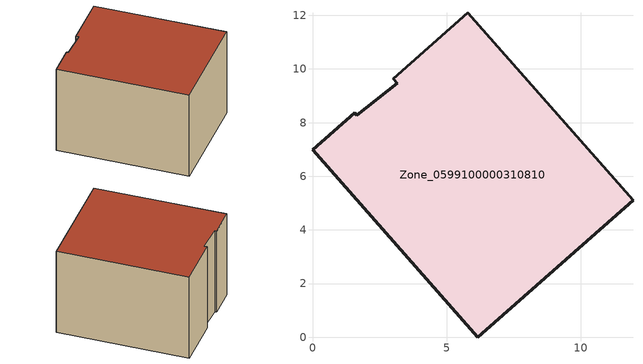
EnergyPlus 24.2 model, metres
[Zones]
Zone_0599100000310810
 floor ground (C_G): 3.16,9.48 3.01,9.64 5.79,12.09 11.95,5.1 6.16,0 0,6.98 1.57,8.37 1.66,8.27 z0
 wall outside (C_F): 6.16,0 11.95,5.1 5.79,12.09 3.01,9.64 3.16,9.48 1.66,8.27 1.57,8.37 0,6.98 6.16,0 z0:6.55
 roof outside (C_R): 3.16,9.48 1.66,8.27 1.57,8.37 0,6.98 6.16,0 11.95,5.1 5.79,12.09 3.01,9.64 z6.55
[BUILDING]
Pand.0599100000310810: North Axis=0; Terrain=City; Loads Convergence Tolerance Value=0.04; Temperature Convergence Tolerance Value=0.4; Solar Distribution=FullExterior; Maximum Number of Warmup Days=25; Minimum Number of Warmup Days=1
[Site:Location]
Rotterdam.The.Hague.AP_ZH_NLD Design_Conditions: Latitude=51.96; Longitude=4.45; Time Zone=1; Elevation=-4.5
[SITE:GROUNDTEMPERATURE:BUILDINGSURFACE]
18, 18, 18, 18, 18, 18, 18, 18, 18, 18, 18, 18
[MATERIAL] Thermal Absorptance=0.9; Solar Absorptance=0.7; Visible Absorptance=0.7
Name | Roughness | Thickness | Conductivity | Density | Specific Heat
G.D.1965 | MediumSmooth | 0.15 | 1 | 540 | 1210
F.D.1965 | Rough | 0.3 | 0.857143 | 1920 | 840
R.D.1965 | MediumRough | 0.2 | 0.08 | 1500 | 1000
[CONSTRUCTION]
C_G: G.D.1965
C_F: F.D.1965
C_R: R.D.1965
[ZONE]
Zone_0599100000310810: Type=1; Multiplier=1; Ceiling Height=Autocalculate; Volume=Autocalculate; Floor Area=autocalculate; Part of Total Floor Area=Yes
[ZONEINFILTRATION:DESIGNFLOWRATE]
Infil_Zone_0599100000310810: Zone or ZoneList or Space or SpaceList=Zone_0599100000310810; Schedule=AlwaysOn; Design Flow Rate Calculation Method=Flow/Area; Flow Rate per Floor Area=0.0042; Constant Term Coefficient=1; Temperature Term Coefficient=0; Velocity Term Coefficient=0; Velocity Squared Term Coefficient=0
[HVACTEMPLATE:ZONE:IDEALLOADSAIRSYSTEM]
Zone_0599100000310810: Maximum Heating Supply Air Temperature=50; Minimum Cooling Supply Air Temperature=13; Maximum Heating Supply Air Humidity Ratio=0.0156; Minimum Cooling Supply Air Humidity Ratio=0.0077; Heating Limit=NoLimit; Cooling Limit=NoLimit; Dehumidification Control Type=ConstantSensibleHeatRatio; Cooling Sensible Heat Ratio=0.7; Dehumidification Setpoint=60; Humidification Control Type=None; Humidification Setpoint=30; Outdoor Air Method=None; Outdoor Air Flow Rate per Person=0.00944; Outdoor Air Flow Rate per Zone Floor Area=0; Outdoor Air Flow Rate per Zone=0; Demand Controlled Ventilation Type=None; Outdoor Air Economizer Type=NoEconomizer; Heat Recovery Type=None; Sensible Heat Recovery Effectiveness=0.7; Latent Heat Recovery Effectiveness=0.65
[ZONECONTROL:THERMOSTAT]
ThermostatControl_Zone_0599100000310810: Zone or ZoneList=Zone_0599100000310810; Control Type Schedule=DualSetpointControlType; Control 1=Thermostat_Zone_0599100000310810; Temperature Difference Between Cutout And Setpoint=0
[THERMOSTATSETPOINT:DUALSETPOINT]
Thermostat_Zone_0599100000310810: Heating Setpoint Temperature Schedule=HeatingSetpoint_Zone_0599100000310810; Cooling Setpoint Temperature Schedule=CoolingSetpoint_Zone_0599100000310810
[SCHEDULE:COMPACT]
HeatingSetpoint_Zone_0599100000310810: Through: 12/31, For: AllDays, Until: 24:00, 21
CoolingSetpoint_Zone_0599100000310810: Through: 12/31, For: AllDays, Until: 24:00, 24
DualSetpointControlType: Through: 12/31, For: AllDays, Until: 24:00, 4
AlwaysOn: Through: 12/31, For: AllDays, Until: 24:00, 1
